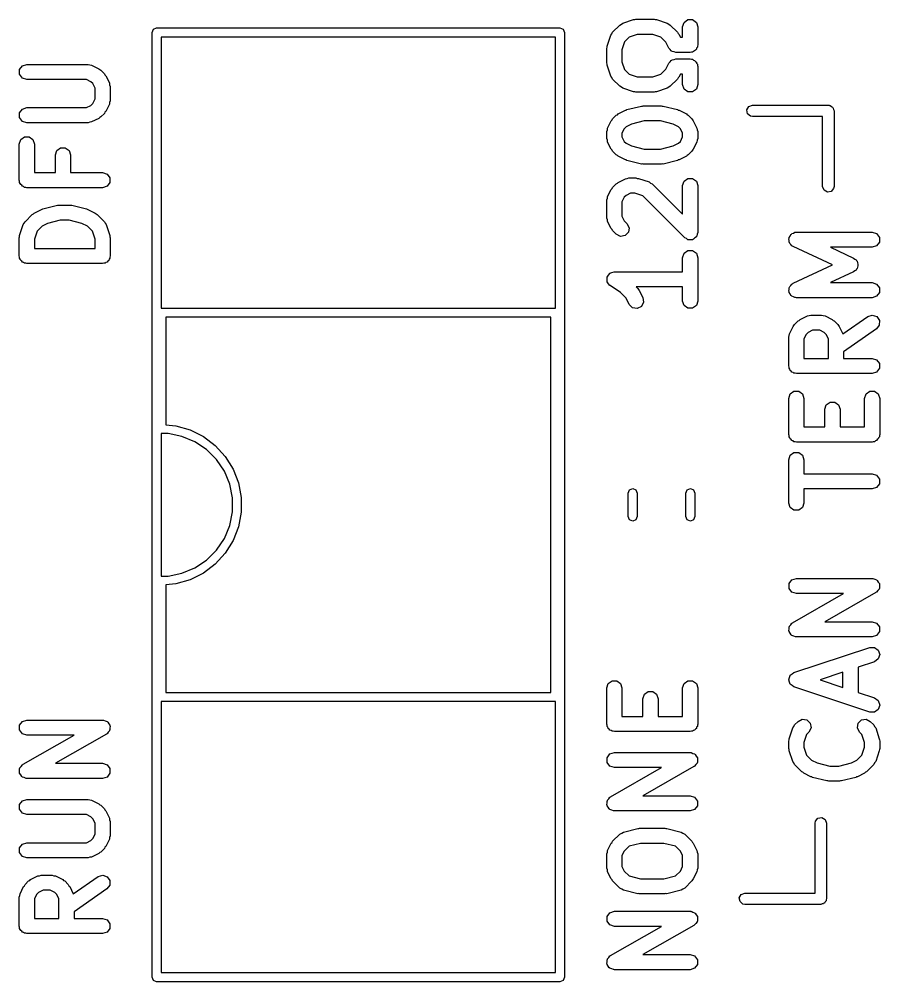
# Model space of a CAD drawing. Extents: x 96 to 200, y -143 to -59.
# Drawn here: x 166.13 to 177.48, y -86.3 to -73.59 of the extents above; entities that cross this region are included whole.
import ezdxf

# ---------------------------------------------------------------- set-up
doc = ezdxf.new("R2010")
doc.units = 0
doc.layers.add('BLACK', color=7, linetype='CONTINUOUS')

msp = doc.modelspace()

# ---------------------------------------------------------------- linework, layer by layer
at = {"layer": 'BLACK', "linetype": 'CONTINUOUS'}
for p, q in [((173.955, -73.7626), (174.05, -73.6674)), ((174.05, -73.6674), (174.07, -73.6569)), ((174.07, -73.6569), (174.089, -73.6432)), ((174.089, -73.6432), (174.232, -73.5956)), ((174.232, -73.5956), (174.248, -73.5955)), ((174.248, -73.5955), (174.263, -73.5905)), ((174.263, -73.5905), (174.501, -73.5905)), ((174.501, -73.5905), (174.517, -73.5955)), ((174.517, -73.5955), (174.533, -73.5956)), ((174.533, -73.5956), (174.676, -73.6432)), ((174.676, -73.6432), (174.694, -73.6569)), ((174.694, -73.6569), (174.715, -73.6674)), ((174.715, -73.6674), (174.81, -73.7626)), ((174.878, -73.6905), (174.897, -73.6317)), ((174.897, -73.6317), (174.947, -73.5954)), ((174.947, -73.5954), (175.009, -73.5954)), ((175.009, -73.5954), (175.059, -73.6317)), ((175.059, -73.6317), (175.078, -73.6905)), ((167.88, -73.765), (167.898, -73.7226)), ((167.88, -86.235), (167.88, -73.765)), ((167.898, -73.7226), (167.94, -73.705)), ((167.94, -73.705), (173.26, -73.705)), ((173.26, -73.705), (173.302, -73.7226)), ((173.302, -73.7226), (173.32, -73.765)), ((173.32, -73.765), (173.32, -86.235)), ((173.883, -73.9446), (173.93, -73.8017)), ((173.93, -73.8017), (173.944, -73.7832)), ((173.944, -73.7832), (173.955, -73.7626)), ((174.28, -73.7905), (174.174, -73.8255)), ((174.485, -73.7905), (174.28, -73.7905)), ((174.59, -73.8255), (174.485, -73.7905)), ((174.81, -73.7626), (174.818, -73.7771)), ((174.818, -73.7771), (174.829, -73.7886)), ((174.829, -73.7886), (174.849, -73.8286)), ((174.878, -73.8286), (174.878, -73.6905)), ((175.078, -73.6905), (175.078, -73.9286)), ((168, -73.825), (168, -77.405)), ((173.2, -73.825), (168, -73.825)), ((173.2, -77.405), (173.2, -73.825)), ((174.113, -73.8874), (174.078, -73.9924)), ((174.174, -73.8255), (174.113, -73.8874)), ((174.657, -73.8926), (174.59, -73.8255)), ((174.698, -73.9733), (174.657, -73.8926)), ((174.849, -73.8286), (174.878, -73.8286)), ((175.078, -73.9286), (175.073, -73.9436)), ((173.878, -73.9762), (173.883, -73.9608)), ((173.878, -74.1667), (173.878, -73.9762)), ((173.883, -73.9608), (173.883, -73.9446)), ((174.078, -73.9924), (174.078, -74.1504)), ((174.714, -73.9902), (174.698, -73.9733)), ((174.728, -74.0095), (174.714, -73.9902)), ((174.736, -74.0118), (174.728, -74.0095)), ((174.741, -74.0173), (174.736, -74.0118)), ((174.765, -74.0212), (174.741, -74.0173)), ((174.787, -74.0286), (174.765, -74.0212)), ((174.978, -74.0286), (174.787, -74.0286)), ((174.993, -74.0237), (174.978, -74.0286)), ((175.009, -74.0237), (174.993, -74.0237)), ((175.021, -74.0144), (175.009, -74.0237)), ((175.036, -74.0095), (175.021, -74.0144)), ((175.046, -73.9967), (175.036, -74.0095)), ((175.059, -73.9873), (175.046, -73.9967)), ((175.063, -73.9723), (175.059, -73.9873)), ((175.073, -73.9595), (175.063, -73.9723)), ((175.073, -73.9436), (175.073, -73.9595)), ((166.169, -74.2048), (166.228, -74.1857)), ((166.228, -74.1857), (167.037, -74.1857)), ((167.037, -74.1857), (167.059, -74.1928)), ((167.059, -74.1928), (167.082, -74.1963)), ((173.883, -74.1821), (173.878, -74.1667)), ((173.883, -74.1983), (173.883, -74.1821)), ((174.078, -74.1504), (174.113, -74.2555)), ((174.657, -74.2503), (174.698, -74.1696)), ((174.698, -74.1696), (174.714, -74.1526)), ((174.714, -74.1526), (174.728, -74.1334)), ((174.728, -74.1334), (174.736, -74.131)), ((174.736, -74.131), (174.741, -74.1255)), ((174.741, -74.1255), (174.765, -74.1216)), ((174.765, -74.1216), (174.787, -74.1143)), ((174.787, -74.1143), (174.978, -74.1143)), ((174.978, -74.1143), (174.993, -74.1192)), ((174.993, -74.1192), (175.009, -74.1192)), ((175.009, -74.1192), (175.021, -74.1285)), ((175.021, -74.1285), (175.036, -74.1334)), ((175.036, -74.1334), (175.046, -74.1462)), ((175.046, -74.1462), (175.059, -74.1555)), ((175.059, -74.1555), (175.063, -74.1706)), ((175.063, -74.1706), (175.073, -74.1834)), ((175.073, -74.1834), (175.073, -74.1992)), ((166.133, -74.2548), (166.169, -74.2048)), ((166.133, -74.3166), (166.133, -74.2548)), ((166.169, -74.3666), (166.133, -74.3166)), ((167.082, -74.1963), (167.177, -74.2439)), ((167.177, -74.2439), (167.189, -74.2553)), ((167.189, -74.2553), (167.203, -74.2626)), ((167.203, -74.2626), (167.251, -74.3102)), ((167.251, -74.3102), (167.258, -74.3247)), ((173.93, -74.3411), (173.883, -74.1983)), ((174.113, -74.2555), (174.174, -74.3174)), ((174.174, -74.3174), (174.28, -74.3524)), ((174.485, -74.3524), (174.59, -74.3174)), ((174.59, -74.3174), (174.657, -74.2503)), ((174.849, -74.3143), (174.829, -74.3542)), ((174.878, -74.3143), (174.849, -74.3143)), ((174.878, -74.4524), (174.878, -74.3143)), ((175.073, -74.1992), (175.078, -74.2143)), ((175.078, -74.2143), (175.078, -74.4524)), ((166.228, -74.3857), (166.169, -74.3666)), ((167.014, -74.3857), (166.228, -74.3857)), ((167.073, -74.4155), (167.014, -74.3857)), ((167.098, -74.4402), (167.073, -74.4155)), ((167.128, -74.4998), (167.098, -74.4402)), ((167.258, -74.3247), (167.269, -74.3362)), ((167.269, -74.3362), (167.317, -74.4315)), ((167.317, -74.4315), (167.32, -74.4543)), ((173.944, -74.3597), (173.93, -74.3411)), ((173.955, -74.3802), (173.944, -74.3597)), ((174.05, -74.4755), (173.955, -74.3802)), ((174.28, -74.3524), (174.485, -74.3524)), ((174.81, -74.3802), (174.715, -74.4755)), ((174.818, -74.3658), (174.81, -74.3802)), ((174.829, -74.3542), (174.818, -74.3658)), ((167.128, -74.6431), (167.128, -74.4998)), ((167.32, -74.4543), (167.328, -74.4762)), ((167.328, -74.4762), (167.328, -74.6667)), ((174.07, -74.4859), (174.05, -74.4755)), ((174.089, -74.4996), (174.07, -74.4859)), ((174.232, -74.5472), (174.089, -74.4996)), ((174.248, -74.5474), (174.232, -74.5472)), ((174.263, -74.5524), (174.248, -74.5474)), ((174.501, -74.5524), (174.263, -74.5524)), ((174.517, -74.5474), (174.501, -74.5524)), ((174.533, -74.5472), (174.517, -74.5474)), ((174.676, -74.4996), (174.533, -74.5472)), ((174.694, -74.4859), (174.676, -74.4996)), ((174.715, -74.4755), (174.694, -74.4859)), ((174.897, -74.5112), (174.878, -74.4524)), ((174.947, -74.5475), (174.897, -74.5112)), ((175.009, -74.5475), (174.947, -74.5475)), ((175.059, -74.5112), (175.009, -74.5475)), ((175.078, -74.4524), (175.059, -74.5112)), ((167.098, -74.7027), (167.128, -74.6431)), ((167.32, -74.6886), (167.317, -74.7114)), ((167.328, -74.6667), (167.32, -74.6886)), ((166.133, -74.8262), (166.169, -74.7762)), ((166.133, -74.888), (166.133, -74.8262)), ((166.169, -74.7762), (166.228, -74.7571)), ((166.228, -74.7571), (167.014, -74.7571)), ((167.014, -74.7571), (167.073, -74.7273)), ((167.073, -74.7273), (167.098, -74.7027)), ((167.258, -74.8182), (167.251, -74.8326)), ((167.269, -74.8066), (167.258, -74.8182)), ((167.317, -74.7114), (167.269, -74.8066)), ((174.028, -74.8391), (174.123, -74.7915)), ((174.123, -74.7915), (174.134, -74.7898)), ((174.134, -74.7898), (174.144, -74.7839)), ((174.144, -74.7839), (174.334, -74.7363)), ((174.334, -74.7363), (174.347, -74.7372)), ((174.347, -74.7372), (174.359, -74.7333)), ((174.359, -74.7333), (174.597, -74.7333)), ((174.597, -74.7333), (174.609, -74.7372)), ((174.609, -74.7372), (174.621, -74.7363)), ((174.621, -74.7363), (174.811, -74.7839)), ((174.811, -74.7839), (174.821, -74.7898)), ((174.821, -74.7898), (174.832, -74.7915)), ((174.832, -74.7915), (174.927, -74.8391)), ((175.726, -74.787), (175.752, -74.7425)), ((175.735, -74.8375), (175.726, -74.787)), ((175.752, -74.7425), (175.8, -74.725)), ((175.8, -74.725), (176.8, -74.725)), ((176.8, -74.725), (176.81, -74.7267)), ((176.81, -74.7267), (176.813, -74.7261)), ((176.813, -74.7261), (176.816, -74.7278)), ((176.816, -74.7278), (176.826, -74.7295)), ((176.826, -74.7295), (176.841, -74.742)), ((176.841, -74.742), (176.857, -74.7518)), ((176.857, -74.7518), (176.86, -74.7581)), ((176.86, -74.7581), (176.865, -74.7625)), ((176.865, -74.7625), (176.868, -74.7817)), ((176.868, -74.7817), (176.875, -74.8)), ((176.875, -74.8), (176.875, -75.8)), ((166.169, -74.938), (166.133, -74.888)), ((166.228, -74.9571), (166.169, -74.938)), ((167.059, -74.95), (167.037, -74.9571)), ((167.082, -74.9466), (167.059, -74.95)), ((167.177, -74.899), (167.082, -74.9466)), ((167.189, -74.8876), (167.177, -74.899)), ((167.203, -74.8802), (167.189, -74.8876)), ((167.251, -74.8326), (167.203, -74.8802)), ((173.888, -75.0267), (173.936, -74.9315)), ((173.936, -74.9315), (173.947, -74.9199)), ((173.947, -74.9199), (173.955, -74.9055)), ((173.955, -74.9055), (174.002, -74.8579)), ((174.002, -74.8579), (174.017, -74.8505)), ((174.017, -74.8505), (174.028, -74.8391)), ((174.371, -74.9333), (174.203, -74.9753)), ((174.584, -74.9333), (174.371, -74.9333)), ((174.752, -74.9753), (174.584, -74.9333)), ((174.927, -74.8391), (174.939, -74.8505)), ((174.939, -74.8505), (174.953, -74.8579)), ((174.953, -74.8579), (175.001, -74.9055)), ((175.001, -74.9055), (175.008, -74.9199)), ((175.008, -74.9199), (175.019, -74.9315)), ((175.019, -74.9315), (175.067, -75.0267)), ((175.774, -74.8705), (175.735, -74.8375)), ((175.8, -74.875), (175.774, -74.8705)), ((176.725, -74.875), (175.8, -74.875)), ((176.725, -75.8), (176.725, -74.875)), ((167.037, -74.9571), (166.228, -74.9571)), ((173.878, -75.0714), (173.885, -75.0495)), ((173.878, -75.1667), (173.878, -75.0714)), ((173.885, -75.0495), (173.888, -75.0267)), ((174.107, -75.0354), (174.078, -75.095)), ((174.132, -75.0108), (174.107, -75.0354)), ((174.203, -74.9753), (174.132, -75.0108)), ((174.823, -75.0108), (174.752, -74.9753)), ((174.848, -75.0354), (174.823, -75.0108)), ((174.878, -75.095), (174.848, -75.0354)), ((175.067, -75.0267), (175.07, -75.0495)), ((175.07, -75.0495), (175.078, -75.0714)), ((175.078, -75.0714), (175.078, -75.1667)), ((166.128, -75.2381), (166.147, -75.1793)), ((166.147, -75.1793), (166.197, -75.143)), ((166.197, -75.143), (166.259, -75.143)), ((166.259, -75.143), (166.309, -75.1793)), ((166.309, -75.1793), (166.328, -75.2381)), ((173.885, -75.1886), (173.878, -75.1667)), ((173.888, -75.2114), (173.885, -75.1886)), ((174.078, -75.095), (174.078, -75.1431)), ((174.078, -75.1431), (174.107, -75.2027)), ((174.107, -75.2027), (174.132, -75.2273)), ((174.823, -75.2273), (174.848, -75.2027)), ((174.848, -75.2027), (174.878, -75.1431)), ((174.878, -75.1431), (174.878, -75.095)), ((175.07, -75.1886), (175.067, -75.2114)), ((175.078, -75.1667), (175.07, -75.1886)), ((166.128, -75.7143), (166.128, -75.2381)), ((166.328, -75.2381), (166.328, -75.6143)), ((166.604, -75.381), (166.623, -75.3222)), ((166.623, -75.3222), (166.673, -75.2858)), ((166.673, -75.2858), (166.735, -75.2858)), ((166.735, -75.2858), (166.785, -75.3222)), ((166.785, -75.3222), (166.804, -75.381)), ((173.936, -75.3066), (173.888, -75.2114)), ((173.947, -75.3182), (173.936, -75.3066)), ((173.955, -75.3326), (173.947, -75.3182)), ((174.002, -75.3802), (173.955, -75.3326)), ((174.132, -75.2273), (174.203, -75.2628)), ((174.203, -75.2628), (174.371, -75.3048)), ((174.371, -75.3048), (174.584, -75.3048)), ((174.584, -75.3048), (174.752, -75.2628)), ((174.752, -75.2628), (174.823, -75.2273)), ((175.001, -75.3326), (174.953, -75.3802)), ((175.008, -75.3182), (175.001, -75.3326)), ((175.019, -75.3066), (175.008, -75.3182)), ((175.067, -75.2114), (175.019, -75.3066)), ((166.604, -75.6143), (166.604, -75.381)), ((166.804, -75.381), (166.804, -75.6143)), ((174.017, -75.3876), (174.002, -75.3802)), ((174.028, -75.399), (174.017, -75.3876)), ((174.123, -75.4466), (174.028, -75.399)), ((174.134, -75.4482), (174.123, -75.4466)), ((174.144, -75.4542), (174.134, -75.4482)), ((174.334, -75.5018), (174.144, -75.4542)), ((174.811, -75.4542), (174.621, -75.5018)), ((174.821, -75.4482), (174.811, -75.4542)), ((174.832, -75.4466), (174.821, -75.4482)), ((174.927, -75.399), (174.832, -75.4466)), ((174.939, -75.3876), (174.927, -75.399)), ((174.953, -75.3802), (174.939, -75.3876)), ((174.347, -75.5009), (174.334, -75.5018)), ((174.359, -75.5048), (174.347, -75.5009)), ((174.597, -75.5048), (174.359, -75.5048)), ((174.609, -75.5009), (174.597, -75.5048)), ((174.621, -75.5018), (174.609, -75.5009)), ((166.133, -75.7293), (166.128, -75.7143)), ((166.328, -75.6143), (166.604, -75.6143)), ((166.804, -75.6143), (167.228, -75.6143)), ((167.228, -75.6143), (167.286, -75.6334)), ((167.286, -75.6334), (167.323, -75.6834)), ((167.323, -75.6834), (167.323, -75.7452)), ((174.028, -75.7439), (174.123, -75.6963)), ((174.123, -75.6963), (174.146, -75.6928)), ((174.146, -75.6928), (174.168, -75.6857)), ((174.168, -75.6857), (174.263, -75.6857)), ((174.263, -75.6857), (174.279, -75.6907)), ((174.279, -75.6907), (174.295, -75.6908)), ((174.295, -75.6908), (174.438, -75.7385)), ((174.897, -75.7269), (174.947, -75.6906)), ((174.947, -75.6906), (175.009, -75.6906)), ((175.009, -75.6906), (175.059, -75.7269)), ((166.133, -75.7452), (166.133, -75.7293)), ((166.142, -75.758), (166.133, -75.7452)), ((166.147, -75.7731), (166.142, -75.758)), ((166.16, -75.7824), (166.147, -75.7731)), ((166.169, -75.7952), (166.16, -75.7824)), ((166.184, -75.8001), (166.169, -75.7952)), ((166.197, -75.8094), (166.184, -75.8001)), ((166.213, -75.8094), (166.197, -75.8094)), ((166.228, -75.8143), (166.213, -75.8094)), ((167.228, -75.8143), (166.228, -75.8143)), ((167.286, -75.7952), (167.228, -75.8143)), ((167.323, -75.7452), (167.286, -75.7952)), ((173.888, -75.9315), (173.936, -75.8362)), ((173.936, -75.8362), (173.947, -75.8247)), ((173.947, -75.8247), (173.955, -75.8102)), ((173.955, -75.8102), (174.002, -75.7626)), ((174.002, -75.7626), (174.017, -75.7553)), ((174.017, -75.7553), (174.028, -75.7439)), ((174.438, -75.7385), (174.456, -75.7522)), ((174.456, -75.7522), (174.477, -75.7626)), ((174.477, -75.7626), (174.878, -76.1633)), ((174.878, -75.7857), (174.897, -75.7269)), ((174.878, -76.1633), (174.878, -75.7857)), ((175.059, -75.7269), (175.078, -75.7857)), ((175.078, -75.7857), (175.078, -76.4048)), ((176.743, -75.8482), (176.725, -75.8)), ((176.87, -75.8257), (176.838, -75.865)), ((176.875, -75.8), (176.87, -75.8257)), ((173.878, -75.9762), (173.885, -75.9543)), ((173.885, -75.9543), (173.888, -75.9315)), ((174.107, -75.9402), (174.078, -75.9998)), ((174.132, -75.9155), (174.107, -75.9402)), ((174.192, -75.8857), (174.132, -75.9155)), ((174.247, -75.8857), (174.192, -75.8857)), ((174.352, -75.9207), (174.247, -75.8857)), ((174.907, -76.4755), (174.352, -75.9207)), ((176.787, -75.8739), (176.743, -75.8482)), ((176.838, -75.865), (176.787, -75.8739)), ((166.421, -76.101), (166.432, -76.0994)), ((166.432, -76.0994), (166.441, -76.0935)), ((166.441, -76.0935), (166.632, -76.0458)), ((166.632, -76.0458), (166.644, -76.0467)), ((166.644, -76.0467), (166.656, -76.0429)), ((166.656, -76.0429), (166.799, -76.0429)), ((166.799, -76.0429), (166.811, -76.0467)), ((166.811, -76.0467), (166.823, -76.0458)), ((166.823, -76.0458), (167.014, -76.0935)), ((167.014, -76.0935), (167.023, -76.0994)), ((167.023, -76.0994), (167.034, -76.101)), ((173.878, -76.2143), (173.878, -75.9762)), ((174.078, -75.9998), (174.078, -76.1907)), ((166.205, -76.2626), (166.3, -76.1674)), ((166.3, -76.1674), (166.314, -76.16)), ((166.314, -76.16), (166.326, -76.1487)), ((166.326, -76.1487), (166.421, -76.101)), ((167.034, -76.101), (167.129, -76.1487)), ((167.129, -76.1487), (167.141, -76.16)), ((167.141, -76.16), (167.155, -76.1674)), ((167.155, -76.1674), (167.251, -76.2626)), ((173.885, -76.2362), (173.878, -76.2143)), ((174.078, -76.1907), (174.107, -76.2503)), ((166.133, -76.4446), (166.18, -76.3017)), ((166.18, -76.3017), (166.194, -76.2832)), ((166.194, -76.2832), (166.205, -76.2626)), ((166.43, -76.3203), (166.363, -76.3874)), ((166.501, -76.2848), (166.43, -76.3203)), ((166.668, -76.2429), (166.501, -76.2848)), ((166.787, -76.2429), (166.668, -76.2429)), ((166.955, -76.2848), (166.787, -76.2429)), ((167.026, -76.3203), (166.955, -76.2848)), ((167.093, -76.3874), (167.026, -76.3203)), ((167.251, -76.2626), (167.261, -76.2832)), ((167.261, -76.2832), (167.275, -76.3017)), ((167.275, -76.3017), (167.322, -76.4446)), ((173.888, -76.259), (173.885, -76.2362)), ((173.936, -76.3542), (173.888, -76.259)), ((174.107, -76.2503), (174.144, -76.2864)), ((174.144, -76.2864), (174.172, -76.3415)), ((174.172, -76.3415), (174.162, -76.4025)), ((166.128, -76.4762), (166.133, -76.4608)), ((166.128, -76.7143), (166.128, -76.4762)), ((166.133, -76.4608), (166.133, -76.4446)), ((166.363, -76.3874), (166.328, -76.4924)), ((167.128, -76.4924), (167.093, -76.3874)), ((167.322, -76.4446), (167.323, -76.4608)), ((167.323, -76.4608), (167.328, -76.4762)), ((167.328, -76.4762), (167.328, -76.7143)), ((173.947, -76.3658), (173.936, -76.3542)), ((173.955, -76.3802), (173.947, -76.3658)), ((174.002, -76.4279), (173.955, -76.3802)), ((174.057, -76.4559), (174.002, -76.4279)), ((174.118, -76.4462), (174.057, -76.4559)), ((174.162, -76.4025), (174.118, -76.4462)), ((174.928, -76.4861), (174.907, -76.4755)), ((175.04, -76.4773), (175.023, -76.4939)), ((175.059, -76.4635), (175.04, -76.4773)), ((175.061, -76.4559), (175.059, -76.4635)), ((175.067, -76.4502), (175.061, -76.4559)), ((175.07, -76.427), (175.067, -76.4502)), ((175.078, -76.4048), (175.07, -76.427)), ((176.278, -76.4878), (176.283, -76.4789)), ((176.283, -76.4691), (176.295, -76.4515)), ((176.283, -76.4789), (176.283, -76.4691)), ((176.295, -76.4515), (176.305, -76.4318)), ((176.305, -76.4318), (176.313, -76.427)), ((176.313, -76.427), (176.319, -76.4191)), ((176.319, -76.4191), (176.34, -76.4124)), ((176.34, -76.4124), (176.359, -76.4018)), ((176.359, -76.4018), (176.368, -76.403)), ((176.368, -76.403), (176.378, -76.4)), ((176.378, -76.4), (177.378, -76.4)), ((177.378, -76.4), (177.436, -76.4191)), ((177.436, -76.4191), (177.473, -76.4691)), ((177.473, -76.4691), (177.473, -76.5309)), ((166.328, -76.4924), (166.328, -76.6143)), ((167.128, -76.6143), (167.128, -76.4924)), ((174.947, -76.4999), (174.928, -76.4861)), ((174.955, -76.4999), (174.947, -76.4999)), ((174.962, -76.5035), (174.955, -76.4999)), ((174.985, -76.4999), (174.962, -76.5035)), ((175.009, -76.4999), (174.985, -76.4999)), ((175.015, -76.4951), (175.009, -76.4999)), ((175.023, -76.4939), (175.015, -76.4951)), ((176.283, -76.5091), (176.278, -76.4878)), ((176.283, -76.5309), (176.283, -76.5091)), ((176.288, -76.5388), (176.283, -76.5309)), ((176.29, -76.5485), (176.288, -76.5388)), ((176.306, -76.5633), (176.29, -76.5485)), ((176.319, -76.5809), (176.306, -76.5633)), ((176.328, -76.5839), (176.319, -76.5809)), ((176.335, -76.5906), (176.328, -76.5839)), ((176.855, -76.8333), (176.335, -76.5906)), ((177.378, -76.6), (176.828, -76.6)), ((176.828, -76.6), (177.134, -76.7427)), ((177.436, -76.5809), (177.378, -76.6)), ((177.473, -76.5309), (177.436, -76.5809)), ((166.133, -76.7293), (166.128, -76.7143)), ((166.133, -76.7452), (166.133, -76.7293)), ((166.328, -76.6143), (167.128, -76.6143)), ((167.328, -76.7143), (167.323, -76.7293)), ((167.323, -76.7293), (167.323, -76.7452)), ((174.878, -76.7381), (174.897, -76.6793)), ((174.897, -76.6793), (174.947, -76.643)), ((174.947, -76.643), (175.009, -76.643)), ((175.009, -76.643), (175.059, -76.6793)), ((175.059, -76.6793), (175.078, -76.7381)), ((166.142, -76.758), (166.133, -76.7452)), ((166.147, -76.7731), (166.142, -76.758)), ((166.16, -76.7824), (166.147, -76.7731)), ((166.169, -76.7952), (166.16, -76.7824)), ((166.184, -76.8001), (166.169, -76.7952)), ((166.197, -76.8094), (166.184, -76.8001)), ((166.213, -76.8094), (166.197, -76.8094)), ((166.228, -76.8143), (166.213, -76.8094)), ((167.228, -76.8143), (166.228, -76.8143)), ((167.243, -76.8094), (167.228, -76.8143)), ((167.259, -76.8094), (167.243, -76.8094)), ((167.271, -76.8001), (167.259, -76.8094)), ((167.286, -76.7952), (167.271, -76.8001)), ((167.296, -76.7824), (167.286, -76.7952)), ((167.309, -76.7731), (167.296, -76.7824)), ((167.313, -76.758), (167.309, -76.7731)), ((167.323, -76.7452), (167.313, -76.758)), ((174.878, -76.9238), (174.878, -76.7381)), ((175.078, -76.7381), (175.078, -77.3095)), ((176.335, -77.076), (176.855, -76.8333)), ((177.134, -76.7427), (177.148, -76.7558)), ((177.148, -76.7558), (177.165, -76.7651)), ((177.165, -76.7651), (177.17, -76.7764)), ((177.17, -76.7764), (177.179, -76.7849)), ((177.179, -76.7849), (177.183, -76.8037)), ((177.183, -76.8037), (177.191, -76.8211)), ((177.191, -76.8455), (177.183, -76.8629)), ((177.191, -76.8211), (177.189, -76.8333)), ((177.189, -76.8333), (177.191, -76.8455)), ((173.883, -76.9929), (173.9, -76.9695)), ((173.9, -76.9695), (173.916, -76.9453)), ((173.916, -76.9453), (173.918, -76.9446)), ((173.918, -76.9446), (173.919, -76.9429)), ((173.919, -76.9429), (173.946, -76.934)), ((173.946, -76.934), (173.974, -76.9239)), ((173.974, -76.9239), (173.976, -76.9245)), ((173.976, -76.9245), (173.978, -76.9238)), ((173.978, -76.9238), (174.878, -76.9238)), ((177.134, -76.9239), (176.828, -77.0667)), ((177.148, -76.9109), (177.134, -76.9239)), ((177.165, -76.9016), (177.148, -76.9109)), ((177.17, -76.8903), (177.165, -76.9016)), ((177.179, -76.8818), (177.17, -76.8903)), ((177.183, -76.8629), (177.179, -76.8818)), ((173.881, -76.9968), (173.883, -76.995)), ((173.883, -77.0257), (173.881, -76.9968)), ((173.883, -76.995), (173.883, -76.9929)), ((173.883, -77.0547), (173.883, -77.0257)), ((173.884, -77.0564), (173.883, -77.0547)), ((173.884, -77.0585), (173.884, -77.0564)), ((173.902, -77.0813), (173.884, -77.0585)), ((173.919, -77.1047), (173.902, -77.0813)), ((173.921, -77.1054), (173.919, -77.1047)), ((173.922, -77.107), (173.921, -77.1054)), ((174.057, -77.1968), (173.922, -77.107)), ((176.29, -77.1182), (176.306, -77.1034)), ((176.306, -77.1034), (176.319, -77.0858)), ((176.319, -77.0858), (176.328, -77.0827)), ((176.328, -77.0827), (176.335, -77.076)), ((176.828, -77.0667), (177.378, -77.0667)), ((177.378, -77.0667), (177.436, -77.0858)), ((177.436, -77.0858), (177.473, -77.1358)), ((174.134, -77.2735), (174.057, -77.1968)), ((174.878, -77.1238), (174.267, -77.1238)), ((174.267, -77.1238), (174.286, -77.1436)), ((174.286, -77.1436), (174.294, -77.158)), ((174.294, -77.158), (174.305, -77.1696)), ((174.305, -77.1696), (174.353, -77.2648)), ((174.878, -77.3095), (174.878, -77.1238)), ((176.278, -77.1789), (176.283, -77.1575)), ((176.283, -77.1878), (176.278, -77.1789)), ((176.283, -77.1358), (176.288, -77.1278)), ((176.283, -77.1575), (176.283, -77.1358)), ((176.283, -77.1976), (176.283, -77.1878)), ((176.295, -77.2152), (176.283, -77.1976)), ((176.288, -77.1278), (176.29, -77.1182)), ((176.305, -77.2349), (176.295, -77.2152)), ((176.313, -77.2396), (176.305, -77.2349)), ((176.319, -77.2476), (176.313, -77.2396)), ((177.473, -77.1976), (177.436, -77.2476)), ((177.473, -77.1358), (177.473, -77.1976)), ((174.174, -77.3542), (174.134, -77.2735)), ((174.217, -77.3983), (174.174, -77.3542)), ((174.362, -77.3259), (174.334, -77.3808)), ((174.353, -77.2648), (174.362, -77.3259)), ((174.897, -77.3683), (174.878, -77.3095)), ((174.947, -77.4046), (174.897, -77.3683)), ((175.059, -77.3683), (175.009, -77.4046)), ((175.078, -77.3095), (175.059, -77.3683)), ((176.34, -77.2543), (176.319, -77.2476)), ((176.359, -77.2648), (176.34, -77.2543)), ((176.368, -77.2636), (176.359, -77.2648)), ((176.378, -77.2667), (176.368, -77.2636)), ((177.378, -77.2667), (176.378, -77.2667)), ((177.436, -77.2476), (177.378, -77.2667)), ((168, -77.405), (173.2, -77.405)), ((174.278, -77.4084), (174.217, -77.3983)), ((174.334, -77.3808), (174.278, -77.4084)), ((175.009, -77.4046), (174.947, -77.4046)), ((176.546, -77.5024), (176.568, -77.4952)), ((176.568, -77.4952), (176.711, -77.4952)), ((176.711, -77.4952), (176.733, -77.5024)), ((177.32, -77.5133), (177.379, -77.4953)), ((177.379, -77.4953), (177.438, -77.5154)), ((168.06, -77.525), (168.06, -78.9456)), ((173.14, -77.525), (168.06, -77.525)), ((173.14, -82.475), (173.14, -77.525)), ((176.347, -77.6342), (176.355, -77.6198)), ((176.355, -77.6198), (176.402, -77.5721)), ((176.402, -77.5721), (176.417, -77.5648)), ((176.417, -77.5648), (176.428, -77.5534)), ((176.428, -77.5534), (176.523, -77.5058)), ((176.523, -77.5058), (176.546, -77.5024)), ((176.733, -77.5024), (176.756, -77.5058)), ((176.756, -77.5058), (176.851, -77.5534)), ((176.851, -77.5534), (176.862, -77.5648)), ((176.862, -77.5648), (176.877, -77.5721)), ((176.877, -77.5721), (176.925, -77.6198)), ((176.925, -77.6198), (176.932, -77.6342)), ((176.991, -77.7436), (177.32, -77.5133)), ((177.438, -77.5154), (177.473, -77.566)), ((177.473, -77.566), (177.472, -77.6278)), ((176.285, -77.7638), (176.288, -77.741)), ((176.288, -77.741), (176.336, -77.6458)), ((176.336, -77.6458), (176.347, -77.6342)), ((176.507, -77.7497), (176.478, -77.8093)), ((176.532, -77.725), (176.507, -77.7497)), ((176.592, -77.6952), (176.532, -77.725)), ((176.687, -77.6952), (176.592, -77.6952)), ((176.747, -77.725), (176.687, -77.6952)), ((176.772, -77.7497), (176.747, -77.725)), ((176.801, -77.8093), (176.772, -77.7497)), ((176.932, -77.6342), (176.943, -77.6458)), ((176.943, -77.6458), (176.991, -77.741)), ((176.991, -77.741), (176.991, -77.7436)), ((177.435, -77.6772), (177.001, -77.9806)), ((177.472, -77.6278), (177.435, -77.6772)), ((176.278, -77.7857), (176.285, -77.7638)), ((176.278, -78.1667), (176.278, -77.7857)), ((176.478, -77.8093), (176.478, -78.0667)), ((176.801, -78.0667), (176.801, -77.8093)), ((177.001, -77.9806), (177.001, -78.0667)), ((176.478, -78.0667), (176.801, -78.0667)), ((177.001, -78.0667), (177.378, -78.0667)), ((177.378, -78.0667), (177.436, -78.0858)), ((177.436, -78.0858), (177.473, -78.1358)), ((176.283, -78.1817), (176.278, -78.1667)), ((176.283, -78.1976), (176.283, -78.1817)), ((176.292, -78.2104), (176.283, -78.1976)), ((176.297, -78.2254), (176.292, -78.2104)), ((176.31, -78.2348), (176.297, -78.2254)), ((176.319, -78.2476), (176.31, -78.2348)), ((176.334, -78.2525), (176.319, -78.2476)), ((176.347, -78.2618), (176.334, -78.2525)), ((177.436, -78.2476), (177.378, -78.2667)), ((177.473, -78.1976), (177.436, -78.2476)), ((177.473, -78.1358), (177.473, -78.1976)), ((176.363, -78.2618), (176.347, -78.2618)), ((176.378, -78.2667), (176.363, -78.2618)), ((177.378, -78.2667), (176.378, -78.2667)), ((176.297, -78.5365), (176.347, -78.5001)), ((176.347, -78.5001), (176.409, -78.5001)), ((176.409, -78.5001), (176.459, -78.5365)), ((177.297, -78.5365), (177.347, -78.5001)), ((177.347, -78.5001), (177.409, -78.5001)), ((177.409, -78.5001), (177.459, -78.5365)), ((176.278, -78.5952), (176.297, -78.5365)), ((176.278, -79.0714), (176.278, -78.5952)), ((176.459, -78.5365), (176.478, -78.5952)), ((176.478, -78.5952), (176.478, -78.9714)), ((177.278, -78.5952), (177.297, -78.5365)), ((177.278, -78.9714), (177.278, -78.5952)), ((177.459, -78.5365), (177.478, -78.5952)), ((177.478, -78.5952), (177.478, -79.0714)), ((176.754, -78.7381), (176.773, -78.6793)), ((176.754, -78.9714), (176.754, -78.7381)), ((176.773, -78.6793), (176.823, -78.643)), ((176.823, -78.643), (176.885, -78.643)), ((176.885, -78.643), (176.935, -78.6793)), ((176.935, -78.6793), (176.954, -78.7381)), ((176.954, -78.7381), (176.954, -78.9714)), ((168.06, -78.9456), (168.195, -78.958)), ((168.195, -78.958), (168.383, -79.0116)), ((168.383, -79.0116), (168.558, -79.0988)), ((176.478, -78.9714), (176.754, -78.9714)), ((176.954, -78.9714), (177.278, -78.9714)), ((168.093, -79.06), (168, -79.06)), ((168, -79.06), (168, -80.94)), ((168.274, -79.0961), (168.093, -79.06)), ((168.445, -79.167), (168.274, -79.0961)), ((168.558, -79.0988), (168.714, -79.2167)), ((176.283, -79.0865), (176.278, -79.0714)), ((176.283, -79.1023), (176.283, -79.0865)), ((176.292, -79.1151), (176.283, -79.1023)), ((176.297, -79.1302), (176.292, -79.1151)), ((176.31, -79.1395), (176.297, -79.1302)), ((176.319, -79.1523), (176.31, -79.1395)), ((177.446, -79.1395), (177.436, -79.1523)), ((177.459, -79.1302), (177.446, -79.1395)), ((177.463, -79.1151), (177.459, -79.1302)), ((177.473, -79.1023), (177.463, -79.1151)), ((177.478, -79.0714), (177.473, -79.0865)), ((177.473, -79.0865), (177.473, -79.1023)), ((168.599, -79.2699), (168.445, -79.167)), ((168.73, -79.4008), (168.599, -79.2699)), ((168.714, -79.2167), (168.846, -79.3612)), ((176.334, -79.1572), (176.319, -79.1523)), ((176.347, -79.1665), (176.334, -79.1572)), ((176.363, -79.1665), (176.347, -79.1665)), ((176.378, -79.1714), (176.363, -79.1665)), ((177.378, -79.1714), (176.378, -79.1714)), ((177.393, -79.1665), (177.378, -79.1714)), ((177.409, -79.1665), (177.393, -79.1665)), ((177.421, -79.1572), (177.409, -79.1665)), ((177.436, -79.1523), (177.421, -79.1572)), ((168.833, -79.5547), (168.73, -79.4008)), ((168.846, -79.3612), (168.949, -79.5275)), ((176.278, -79.4048), (176.297, -79.346)), ((176.297, -79.346), (176.347, -79.3097)), ((176.347, -79.3097), (176.409, -79.3097)), ((176.409, -79.3097), (176.459, -79.346)), ((176.459, -79.346), (176.478, -79.4048)), ((168.949, -79.5275), (169.02, -79.7099)), ((176.278, -79.9762), (176.278, -79.4048)), ((176.478, -79.4048), (176.478, -79.5905)), ((168.904, -79.7258), (168.833, -79.5547)), ((176.478, -79.5905), (177.378, -79.5905)), ((177.378, -79.5905), (177.436, -79.6096)), ((177.436, -79.6096), (177.473, -79.6596)), ((168.94, -79.9074), (168.904, -79.7258)), ((169.02, -79.7099), (169.055, -79.9022)), ((177.436, -79.7714), (177.378, -79.7905)), ((177.473, -79.7214), (177.436, -79.7714)), ((177.473, -79.6596), (177.473, -79.7214)), ((168.94, -80.0926), (168.94, -79.9074)), ((169.055, -79.9022), (169.055, -80.0978)), ((174.16, -79.8464), (174.178, -79.8039)), ((174.16, -80.1536), (174.16, -79.8464)), ((174.178, -79.8039), (174.22, -79.7864)), ((174.22, -79.7864), (174.262, -79.8039)), ((174.262, -79.8039), (174.28, -79.8464)), ((174.28, -79.8464), (174.28, -80.1536)), ((174.92, -79.8464), (174.938, -79.8039)), ((174.92, -80.1536), (174.92, -79.8464)), ((174.938, -79.8039), (174.98, -79.7864)), ((174.98, -79.7864), (175.022, -79.8039)), ((175.022, -79.8039), (175.04, -79.8464)), ((175.04, -79.8464), (175.04, -80.1536)), ((177.378, -79.7905), (176.478, -79.7905)), ((176.478, -79.7905), (176.478, -79.9762)), ((176.297, -80.035), (176.278, -79.9762)), ((176.347, -80.0713), (176.297, -80.035)), ((176.459, -80.035), (176.409, -80.0713)), ((176.478, -79.9762), (176.459, -80.035)), ((168.904, -80.2742), (168.94, -80.0926)), ((169.055, -80.0978), (169.02, -80.2901)), ((174.178, -80.1961), (174.16, -80.1536)), ((174.28, -80.1536), (174.262, -80.1961)), ((174.938, -80.1961), (174.92, -80.1536)), ((175.04, -80.1536), (175.022, -80.1961)), ((176.409, -80.0713), (176.347, -80.0713)), ((168.833, -80.4453), (168.904, -80.2742)), ((169.02, -80.2901), (168.949, -80.4725)), ((174.22, -80.2136), (174.178, -80.1961)), ((174.262, -80.1961), (174.22, -80.2136)), ((174.98, -80.2136), (174.938, -80.1961)), ((175.022, -80.1961), (174.98, -80.2136)), ((168.73, -80.5992), (168.833, -80.4453)), ((168.949, -80.4725), (168.846, -80.6388)), ((168.599, -80.7301), (168.73, -80.5992)), ((168.846, -80.6388), (168.714, -80.7833)), ((168.445, -80.833), (168.599, -80.7301)), ((168.714, -80.7833), (168.558, -80.9012)), ((168.093, -80.94), (168.274, -80.9039)), ((168.274, -80.9039), (168.445, -80.833)), ((168.558, -80.9012), (168.383, -80.9884)), ((168, -80.94), (168.093, -80.94)), ((168.195, -81.042), (168.06, -81.0544)), ((168.06, -81.0544), (168.06, -82.475)), ((168.383, -80.9884), (168.195, -81.042)), ((176.283, -81.0405), (176.319, -80.9905)), ((176.283, -81.1023), (176.283, -81.0405)), ((176.319, -80.9905), (176.378, -80.9714)), ((176.378, -80.9714), (177.378, -80.9714)), ((177.378, -80.9714), (177.383, -80.9732)), ((177.383, -80.9732), (177.389, -80.972)), ((177.389, -80.972), (177.412, -80.9826)), ((177.412, -80.9826), (177.436, -80.9905)), ((177.436, -80.9905), (177.44, -80.9951)), ((177.44, -80.9951), (177.445, -80.9974)), ((177.445, -80.9974), (177.458, -81.0197)), ((177.458, -81.0197), (177.473, -81.0405)), ((177.473, -81.0405), (177.473, -81.0462)), ((177.473, -81.0462), (177.476, -81.0511)), ((177.476, -81.0511), (177.473, -81.0766)), ((176.319, -81.1523), (176.283, -81.1023)), ((176.378, -81.1714), (176.319, -81.1523)), ((176.328, -81.556), (177.001, -81.1714)), ((177.001, -81.1714), (176.378, -81.1714)), ((177.427, -81.1583), (176.754, -81.5429)), ((177.431, -81.1541), (177.427, -81.1583)), ((177.436, -81.1523), (177.431, -81.1541)), ((177.452, -81.1315), (177.436, -81.1523)), ((177.469, -81.1125), (177.452, -81.1315)), ((177.473, -81.1023), (177.469, -81.1069)), ((177.469, -81.1069), (177.469, -81.1125)), ((177.473, -81.0766), (177.473, -81.1023)), ((176.304, -81.5828), (176.319, -81.562)), ((176.319, -81.562), (176.324, -81.5602)), ((176.324, -81.5602), (176.328, -81.556)), ((176.754, -81.5429), (177.378, -81.5429)), ((177.378, -81.5429), (177.436, -81.562)), ((177.436, -81.562), (177.473, -81.612)), ((176.28, -81.6632), (176.283, -81.6377)), ((176.283, -81.6681), (176.28, -81.6632)), ((176.283, -81.612), (176.286, -81.6074)), ((176.283, -81.6377), (176.283, -81.612)), ((176.283, -81.6738), (176.283, -81.6681)), ((176.298, -81.6946), (176.283, -81.6738)), ((176.286, -81.6018), (176.304, -81.5828)), ((176.286, -81.6074), (176.286, -81.6018)), ((177.473, -81.6738), (177.436, -81.7238)), ((177.473, -81.612), (177.473, -81.6738)), ((176.31, -81.7169), (176.298, -81.6946)), ((176.316, -81.7192), (176.31, -81.7169)), ((176.319, -81.7238), (176.316, -81.7192)), ((176.343, -81.7317), (176.319, -81.7238)), ((176.367, -81.7423), (176.343, -81.7317)), ((176.372, -81.7411), (176.367, -81.7423)), ((176.378, -81.7429), (176.372, -81.7411)), ((177.378, -81.7429), (176.378, -81.7429)), ((177.436, -81.7238), (177.378, -81.7429)), ((176.346, -82.2147), (177.346, -81.8813)), ((177.346, -81.8813), (177.408, -81.8809)), ((177.408, -81.8809), (177.458, -81.9168)), ((177.458, -81.9168), (177.478, -81.9754)), ((177.459, -82.0344), (177.409, -82.0711)), ((177.478, -81.9754), (177.459, -82.0344)), ((177.409, -82.0711), (177.192, -82.1435)), ((177.192, -82.1435), (177.192, -82.4755)), ((173.897, -82.3579), (173.947, -82.3216)), ((173.947, -82.3216), (174.009, -82.3216)), ((174.009, -82.3216), (174.059, -82.3579)), ((174.897, -82.3579), (174.947, -82.3216)), ((174.947, -82.3216), (175.009, -82.3216)), ((175.009, -82.3216), (175.059, -82.3579)), ((176.278, -82.3088), (176.287, -82.2802)), ((176.278, -82.3095), (176.278, -82.3088)), ((176.278, -82.3103), (176.278, -82.3095)), ((176.287, -82.3389), (176.278, -82.3103)), ((176.287, -82.2802), (176.296, -82.2514)), ((176.296, -82.2514), (176.297, -82.2509)), ((176.297, -82.2501), (176.322, -82.2326)), ((176.297, -82.2509), (176.297, -82.2501)), ((176.322, -82.2326), (176.346, -82.2147)), ((176.992, -82.2102), (176.694, -82.3095)), ((176.694, -82.3095), (176.992, -82.4089)), ((176.992, -82.4089), (176.992, -82.2102)), ((173.878, -82.4167), (173.897, -82.3579)), ((173.878, -82.8929), (173.878, -82.4167)), ((174.059, -82.3579), (174.078, -82.4167)), ((174.078, -82.4167), (174.078, -82.7929)), ((174.878, -82.4167), (174.897, -82.3579)), ((174.878, -82.7929), (174.878, -82.4167)), ((175.059, -82.3579), (175.078, -82.4167)), ((175.078, -82.4167), (175.078, -82.8929)), ((176.296, -82.3677), (176.287, -82.3389)), ((176.297, -82.3682), (176.296, -82.3677)), ((176.297, -82.3689), (176.297, -82.3682)), ((176.322, -82.3865), (176.297, -82.3689)), ((176.346, -82.4044), (176.322, -82.3865)), ((177.346, -82.7377), (176.346, -82.4044)), ((168.06, -82.475), (173.14, -82.475)), ((174.354, -82.5595), (174.373, -82.5007)), ((174.354, -82.7929), (174.354, -82.5595)), ((174.373, -82.5007), (174.423, -82.4644)), ((174.423, -82.4644), (174.485, -82.4644)), ((174.485, -82.4644), (174.535, -82.5007)), ((174.535, -82.5007), (174.554, -82.5595)), ((174.554, -82.5595), (174.554, -82.7929)), ((177.192, -82.4755), (177.409, -82.548)), ((177.409, -82.548), (177.459, -82.5847)), ((168, -82.595), (168, -86.175)), ((173.2, -82.595), (168, -82.595)), ((173.2, -86.175), (173.2, -82.595)), ((177.458, -82.7022), (177.408, -82.7382)), ((177.478, -82.6436), (177.458, -82.7022)), ((177.459, -82.5847), (177.478, -82.6436)), ((174.078, -82.7929), (174.354, -82.7929)), ((174.554, -82.7929), (174.878, -82.7929)), ((176.402, -82.8579), (176.457, -82.8298)), ((176.457, -82.8298), (176.518, -82.8395)), ((177.237, -82.8395), (177.298, -82.8298)), ((177.298, -82.8298), (177.353, -82.8579)), ((177.408, -82.7382), (177.346, -82.7377)), ((166.133, -82.9096), (166.169, -82.8596)), ((166.133, -82.9714), (166.133, -82.9096)), ((166.169, -82.8596), (166.228, -82.8405)), ((166.228, -82.8405), (167.228, -82.8405)), ((167.228, -82.8405), (167.233, -82.8422)), ((167.233, -82.8422), (167.239, -82.8411)), ((167.239, -82.8411), (167.262, -82.8516)), ((167.262, -82.8516), (167.286, -82.8596)), ((167.286, -82.8596), (167.29, -82.8641)), ((167.29, -82.8641), (167.295, -82.8665)), ((167.295, -82.8665), (167.308, -82.8888)), ((167.308, -82.8888), (167.323, -82.9096)), ((167.323, -82.9096), (167.323, -82.9152)), ((167.323, -82.9152), (167.326, -82.9201)), ((167.326, -82.9201), (167.323, -82.9457)), ((167.323, -82.9457), (167.323, -82.9714)), ((173.883, -82.9079), (173.878, -82.8929)), ((173.883, -82.9238), (173.883, -82.9079)), ((173.892, -82.9366), (173.883, -82.9238)), ((173.897, -82.9516), (173.892, -82.9366)), ((173.91, -82.9609), (173.897, -82.9516)), ((175.059, -82.9516), (175.046, -82.9609)), ((175.063, -82.9366), (175.059, -82.9516)), ((175.073, -82.9238), (175.063, -82.9366)), ((175.078, -82.8929), (175.073, -82.9079)), ((175.073, -82.9079), (175.073, -82.9238)), ((176.283, -83.0874), (176.33, -82.9446)), ((176.33, -82.9446), (176.344, -82.926)), ((176.344, -82.926), (176.355, -82.9055)), ((176.355, -82.9055), (176.402, -82.8579)), ((176.518, -82.8395), (176.562, -82.8832)), ((176.572, -82.9442), (176.544, -82.9993)), ((176.562, -82.8832), (176.572, -82.9442)), ((177.184, -82.9442), (177.193, -82.8832)), ((177.212, -82.9993), (177.184, -82.9442)), ((177.193, -82.8832), (177.237, -82.8395)), ((177.353, -82.8579), (177.401, -82.9055)), ((177.401, -82.9055), (177.411, -82.926)), ((177.411, -82.926), (177.425, -82.9446)), ((177.425, -82.9446), (177.472, -83.0874)), ((166.169, -83.0214), (166.133, -82.9714)), ((166.228, -83.0405), (166.169, -83.0214)), ((166.178, -83.4251), (166.851, -83.0405)), ((166.851, -83.0405), (166.228, -83.0405)), ((167.277, -83.0273), (166.604, -83.4119)), ((167.281, -83.0231), (167.277, -83.0273)), ((167.286, -83.0214), (167.281, -83.0231)), ((167.302, -83.0006), (167.286, -83.0214)), ((167.319, -82.9816), (167.302, -83.0006)), ((167.323, -82.9714), (167.319, -82.9759)), ((167.319, -82.9759), (167.319, -82.9816)), ((173.919, -82.9738), (173.91, -82.9609)), ((173.934, -82.9787), (173.919, -82.9738)), ((173.947, -82.988), (173.934, -82.9787)), ((173.963, -82.988), (173.947, -82.988)), ((173.978, -82.9929), (173.963, -82.988)), ((174.978, -82.9929), (173.978, -82.9929)), ((174.993, -82.988), (174.978, -82.9929)), ((175.009, -82.988), (174.993, -82.988)), ((175.021, -82.9787), (175.009, -82.988)), ((175.036, -82.9738), (175.021, -82.9787)), ((175.046, -82.9609), (175.036, -82.9738)), ((176.283, -83.1036), (176.283, -83.0874)), ((176.513, -83.0302), (176.478, -83.1353)), ((176.544, -82.9993), (176.513, -83.0302)), ((177.243, -83.0302), (177.212, -82.9993)), ((177.278, -83.1353), (177.243, -83.0302)), ((177.472, -83.0874), (177.473, -83.1036)), ((176.278, -83.119), (176.283, -83.1036)), ((176.278, -83.2143), (176.278, -83.119)), ((176.283, -83.2297), (176.278, -83.2143)), ((176.478, -83.1353), (176.478, -83.1981)), ((176.478, -83.1981), (176.513, -83.3031)), ((177.243, -83.3031), (177.278, -83.1981)), ((177.278, -83.1981), (177.278, -83.1353)), ((177.473, -83.1036), (177.478, -83.119)), ((177.478, -83.2143), (177.473, -83.2297)), ((177.478, -83.119), (177.478, -83.2143)), ((173.883, -83.3381), (173.919, -83.2881)), ((173.883, -83.3999), (173.883, -83.3381)), ((173.919, -83.2881), (173.978, -83.269)), ((173.978, -83.269), (174.978, -83.269)), ((174.978, -83.269), (174.983, -83.2708)), ((174.983, -83.2708), (174.989, -83.2696)), ((174.989, -83.2696), (175.012, -83.2802)), ((175.012, -83.2802), (175.036, -83.2881)), ((175.036, -83.2881), (175.04, -83.2927)), ((175.04, -83.2927), (175.045, -83.295)), ((175.045, -83.295), (175.058, -83.3173)), ((175.058, -83.3173), (175.073, -83.3381)), ((175.073, -83.3381), (175.073, -83.3438)), ((176.283, -83.2459), (176.283, -83.2297)), ((176.33, -83.3888), (176.283, -83.2459)), ((176.513, -83.3031), (176.58, -83.3702)), ((177.176, -83.3702), (177.243, -83.3031)), ((177.472, -83.2459), (177.425, -83.3888)), ((177.473, -83.2297), (177.472, -83.2459)), ((166.136, -83.4708), (166.154, -83.4518)), ((166.154, -83.4518), (166.169, -83.431)), ((166.169, -83.431), (166.174, -83.4293)), ((166.174, -83.4293), (166.178, -83.4251)), ((166.604, -83.4119), (167.228, -83.4119)), ((167.228, -83.4119), (167.286, -83.431)), ((167.286, -83.431), (167.323, -83.481)), ((173.919, -83.4499), (173.883, -83.3999)), ((173.978, -83.469), (173.919, -83.4499)), ((175.027, -83.4559), (174.354, -83.8405)), ((175.031, -83.4517), (175.027, -83.4559)), ((175.036, -83.4499), (175.031, -83.4517)), ((175.052, -83.4291), (175.036, -83.4499)), ((175.069, -83.4101), (175.052, -83.4291)), ((175.073, -83.3999), (175.069, -83.4045)), ((175.069, -83.4045), (175.069, -83.4101)), ((175.073, -83.3438), (175.076, -83.3487)), ((175.076, -83.3487), (175.073, -83.3742)), ((175.073, -83.3742), (175.073, -83.3999)), ((176.344, -83.4073), (176.33, -83.3888)), ((176.355, -83.4279), (176.344, -83.4073)), ((176.45, -83.5231), (176.355, -83.4279)), ((176.58, -83.3702), (176.651, -83.4056)), ((176.651, -83.4056), (176.818, -83.4476)), ((176.818, -83.4476), (176.937, -83.4476)), ((176.937, -83.4476), (177.105, -83.4056)), ((177.105, -83.4056), (177.176, -83.3702)), ((177.401, -83.4279), (177.305, -83.5231)), ((177.411, -83.4073), (177.401, -83.4279)), ((177.425, -83.3888), (177.411, -83.4073)), ((166.13, -83.5323), (166.133, -83.5067)), ((166.133, -83.5372), (166.13, -83.5323)), ((166.133, -83.481), (166.136, -83.4764)), ((166.133, -83.5067), (166.133, -83.481)), ((166.133, -83.5428), (166.133, -83.5372)), ((166.148, -83.5636), (166.133, -83.5428)), ((166.136, -83.4764), (166.136, -83.4708)), ((166.16, -83.5859), (166.148, -83.5636)), ((166.166, -83.5882), (166.16, -83.5859)), ((166.169, -83.5928), (166.166, -83.5882)), ((166.193, -83.6007), (166.169, -83.5928)), ((167.286, -83.5928), (167.228, -83.6119)), ((167.323, -83.5428), (167.286, -83.5928)), ((167.323, -83.481), (167.323, -83.5428)), ((173.928, -83.8537), (174.601, -83.469)), ((174.601, -83.469), (173.978, -83.469)), ((176.464, -83.5304), (176.45, -83.5231)), ((176.476, -83.5418), (176.464, -83.5304)), ((176.571, -83.5894), (176.476, -83.5418)), ((176.582, -83.5911), (176.571, -83.5894)), ((176.591, -83.597), (176.582, -83.5911)), ((177.173, -83.5911), (177.164, -83.597)), ((177.184, -83.5894), (177.173, -83.5911)), ((177.279, -83.5418), (177.184, -83.5894)), ((177.291, -83.5304), (177.279, -83.5418)), ((177.305, -83.5231), (177.291, -83.5304)), ((166.217, -83.6113), (166.193, -83.6007)), ((166.222, -83.6102), (166.217, -83.6113)), ((166.228, -83.6119), (166.222, -83.6102)), ((167.228, -83.6119), (166.228, -83.6119)), ((176.782, -83.6446), (176.591, -83.597)), ((176.794, -83.6438), (176.782, -83.6446)), ((176.806, -83.6476), (176.794, -83.6438)), ((176.949, -83.6476), (176.806, -83.6476)), ((176.961, -83.6438), (176.949, -83.6476)), ((176.973, -83.6446), (176.961, -83.6438)), ((177.164, -83.597), (176.973, -83.6446)), ((174.354, -83.8405), (174.978, -83.8405)), ((174.978, -83.8405), (175.036, -83.8596)), ((166.133, -83.9572), (166.169, -83.9072)), ((166.133, -84.019), (166.133, -83.9572)), ((166.169, -83.9072), (166.228, -83.8881)), ((166.228, -83.8881), (167.037, -83.8881)), ((167.037, -83.8881), (167.059, -83.8952)), ((167.059, -83.8952), (167.082, -83.8987)), ((167.082, -83.8987), (167.177, -83.9463)), ((167.177, -83.9463), (167.189, -83.9576)), ((167.189, -83.9576), (167.203, -83.965)), ((167.203, -83.965), (167.251, -84.0126)), ((173.88, -83.9608), (173.883, -83.9353)), ((173.883, -83.9657), (173.88, -83.9608)), ((173.883, -83.9096), (173.886, -83.905)), ((173.883, -83.9353), (173.883, -83.9096)), ((173.883, -83.9714), (173.883, -83.9657)), ((173.898, -83.9922), (173.883, -83.9714)), ((173.886, -83.8994), (173.904, -83.8804)), ((173.886, -83.905), (173.886, -83.8994)), ((173.904, -83.8804), (173.919, -83.8596)), ((173.919, -83.8596), (173.924, -83.8578)), ((173.924, -83.8578), (173.928, -83.8537)), ((175.036, -83.8596), (175.073, -83.9096)), ((175.073, -83.9714), (175.036, -84.0214)), ((175.073, -83.9096), (175.073, -83.9714)), ((166.169, -84.069), (166.133, -84.019)), ((166.228, -84.0881), (166.169, -84.069)), ((167.014, -84.0881), (166.228, -84.0881)), ((167.073, -84.1179), (167.014, -84.0881)), ((167.251, -84.0126), (167.258, -84.0271)), ((167.258, -84.0271), (167.269, -84.0386)), ((167.269, -84.0386), (167.317, -84.1338)), ((173.91, -84.0145), (173.898, -83.9922)), ((173.916, -84.0168), (173.91, -84.0145)), ((173.919, -84.0214), (173.916, -84.0168)), ((173.943, -84.0293), (173.919, -84.0214)), ((173.967, -84.0399), (173.943, -84.0293)), ((173.972, -84.0387), (173.967, -84.0399)), ((173.978, -84.0405), (173.972, -84.0387)), ((174.978, -84.0405), (173.978, -84.0405)), ((175.036, -84.0214), (174.978, -84.0405)), ((167.098, -84.1426), (167.073, -84.1179)), ((167.128, -84.2022), (167.098, -84.1426)), ((167.128, -84.3454), (167.128, -84.2022)), ((167.317, -84.1338), (167.32, -84.1566)), ((167.32, -84.1566), (167.328, -84.1786)), ((167.328, -84.1786), (167.328, -84.369)), ((176.625, -84.2), (176.63, -84.1743)), ((176.625, -85.125), (176.625, -84.2)), ((176.63, -84.1743), (176.662, -84.135)), ((176.662, -84.135), (176.713, -84.1261)), ((176.713, -84.1261), (176.757, -84.1518)), ((176.757, -84.1518), (176.775, -84.2)), ((176.775, -84.2), (176.775, -85.2)), ((167.098, -84.405), (167.128, -84.3454)), ((173.955, -84.4412), (174.05, -84.346)), ((174.05, -84.346), (174.074, -84.3338)), ((174.074, -84.3338), (174.096, -84.3197)), ((174.096, -84.3197), (174.287, -84.272)), ((174.287, -84.272), (174.299, -84.2729)), ((174.299, -84.2729), (174.311, -84.269)), ((174.311, -84.269), (174.644, -84.269)), ((174.644, -84.269), (174.656, -84.2729)), ((174.656, -84.2729), (174.669, -84.272)), ((174.669, -84.272), (174.859, -84.3197)), ((174.859, -84.3197), (174.882, -84.3338)), ((174.882, -84.3338), (174.905, -84.346)), ((174.905, -84.346), (175.001, -84.4412)), ((166.133, -84.5286), (166.169, -84.4786)), ((166.169, -84.4786), (166.228, -84.4595)), ((166.228, -84.4595), (167.014, -84.4595)), ((167.014, -84.4595), (167.073, -84.4297)), ((167.073, -84.4297), (167.098, -84.405)), ((167.317, -84.4138), (167.269, -84.509)), ((167.32, -84.391), (167.317, -84.4138)), ((167.328, -84.369), (167.32, -84.391)), ((173.888, -84.5624), (173.936, -84.4672)), ((173.936, -84.4672), (173.947, -84.4556)), ((173.947, -84.4556), (173.955, -84.4412)), ((174.323, -84.469), (174.172, -84.507)), ((174.632, -84.469), (174.323, -84.469)), ((174.784, -84.507), (174.632, -84.469)), ((175.001, -84.4412), (175.008, -84.4556)), ((175.008, -84.4556), (175.019, -84.4672)), ((175.019, -84.4672), (175.067, -84.5624)), ((166.133, -84.5904), (166.133, -84.5286)), ((166.169, -84.6404), (166.133, -84.5904)), ((167.177, -84.6013), (167.082, -84.649)), ((167.189, -84.59), (167.177, -84.6013)), ((167.203, -84.5826), (167.189, -84.59)), ((167.251, -84.535), (167.203, -84.5826)), ((167.258, -84.5206), (167.251, -84.535)), ((167.269, -84.509), (167.258, -84.5206)), ((173.878, -84.6071), (173.885, -84.5852)), ((173.878, -84.7976), (173.878, -84.6071)), ((173.885, -84.5852), (173.888, -84.5624)), ((174.107, -84.5711), (174.078, -84.6307)), ((174.172, -84.507), (174.107, -84.5711)), ((174.848, -84.5711), (174.784, -84.507)), ((174.878, -84.6307), (174.848, -84.5711)), ((175.067, -84.5624), (175.07, -84.5852)), ((175.07, -84.5852), (175.078, -84.6071)), ((175.078, -84.6071), (175.078, -84.7976)), ((166.228, -84.6595), (166.169, -84.6404)), ((167.037, -84.6595), (166.228, -84.6595)), ((167.059, -84.6524), (167.037, -84.6595)), ((167.082, -84.649), (167.059, -84.6524)), ((174.078, -84.6307), (174.078, -84.774)), ((174.878, -84.774), (174.878, -84.6307)), ((173.885, -84.8195), (173.878, -84.7976)), ((173.888, -84.8423), (173.885, -84.8195)), ((173.936, -84.9376), (173.888, -84.8423)), ((174.078, -84.774), (174.107, -84.8336)), ((174.107, -84.8336), (174.172, -84.8978)), ((174.784, -84.8978), (174.848, -84.8336)), ((174.848, -84.8336), (174.878, -84.774)), ((175.067, -84.8423), (175.019, -84.9376)), ((175.07, -84.8195), (175.067, -84.8423)), ((175.078, -84.7976), (175.07, -84.8195)), ((166.205, -85.0126), (166.252, -84.965)), ((166.252, -84.965), (166.267, -84.9576)), ((166.267, -84.9576), (166.278, -84.9463)), ((166.278, -84.9463), (166.373, -84.8987)), ((166.373, -84.8987), (166.396, -84.8952)), ((166.396, -84.8952), (166.418, -84.8881)), ((166.418, -84.8881), (166.561, -84.8881)), ((166.561, -84.8881), (166.583, -84.8952)), ((166.583, -84.8952), (166.606, -84.8987)), ((166.606, -84.8987), (166.701, -84.9463)), ((166.701, -84.9463), (166.712, -84.9576)), ((166.712, -84.9576), (166.727, -84.965)), ((166.727, -84.965), (166.775, -85.0126)), ((166.841, -85.1365), (167.17, -84.9062)), ((167.17, -84.9062), (167.229, -84.8881)), ((167.229, -84.8881), (167.288, -84.9082)), ((167.288, -84.9082), (167.323, -84.9589)), ((167.323, -84.9589), (167.322, -85.0207)), ((173.947, -84.9491), (173.936, -84.9376)), ((173.955, -84.9636), (173.947, -84.9491)), ((174.05, -85.0588), (173.955, -84.9636)), ((174.172, -84.8978), (174.323, -84.9357)), ((174.323, -84.9357), (174.632, -84.9357)), ((174.632, -84.9357), (174.784, -84.8978)), ((175.001, -84.9636), (174.905, -85.0588)), ((175.008, -84.9491), (175.001, -84.9636)), ((175.019, -84.9376), (175.008, -84.9491)), ((166.138, -85.1338), (166.186, -85.0386)), ((166.186, -85.0386), (166.197, -85.0271)), ((166.197, -85.0271), (166.205, -85.0126)), ((166.382, -85.1179), (166.357, -85.1426)), ((166.442, -85.0881), (166.382, -85.1179)), ((166.537, -85.0881), (166.442, -85.0881)), ((166.597, -85.1179), (166.537, -85.0881)), ((166.622, -85.1426), (166.597, -85.1179)), ((166.775, -85.0126), (166.782, -85.0271)), ((166.782, -85.0271), (166.793, -85.0386)), ((166.793, -85.0386), (166.841, -85.1338)), ((167.285, -85.07), (166.851, -85.3735)), ((167.322, -85.0207), (167.285, -85.07)), ((174.074, -85.0709), (174.05, -85.0588)), ((174.096, -85.0851), (174.074, -85.0709)), ((174.287, -85.1327), (174.096, -85.0851)), ((174.859, -85.0851), (174.669, -85.1327)), ((174.882, -85.0709), (174.859, -85.0851)), ((174.905, -85.0588), (174.882, -85.0709)), ((166.128, -85.1786), (166.135, -85.1566)), ((166.128, -85.5595), (166.128, -85.1786)), ((166.135, -85.1566), (166.138, -85.1338)), ((166.357, -85.1426), (166.328, -85.2022)), ((166.328, -85.2022), (166.328, -85.4595)), ((166.651, -85.2022), (166.622, -85.1426)), ((166.651, -85.4595), (166.651, -85.2022)), ((166.841, -85.1338), (166.841, -85.1365)), ((174.299, -85.1319), (174.287, -85.1327)), ((174.311, -85.1357), (174.299, -85.1319)), ((174.644, -85.1357), (174.311, -85.1357)), ((174.656, -85.1319), (174.644, -85.1357)), ((174.669, -85.1327), (174.656, -85.1319)), ((175.626, -85.187), (175.652, -85.1425)), ((175.635, -85.2375), (175.626, -85.187)), ((175.674, -85.2705), (175.635, -85.2375)), ((175.652, -85.1425), (175.7, -85.125)), ((175.7, -85.125), (176.625, -85.125)), ((176.758, -85.2406), (176.748, -85.2575)), ((176.77, -85.2257), (176.758, -85.2406)), ((176.772, -85.2159), (176.77, -85.2257)), ((176.774, -85.213), (176.772, -85.2159)), ((176.775, -85.2), (176.773, -85.2097)), ((176.773, -85.2097), (176.774, -85.213)), ((166.851, -85.3735), (166.851, -85.4595)), ((173.919, -85.3834), (173.978, -85.3643)), ((173.978, -85.3643), (174.978, -85.3643)), ((174.978, -85.3643), (174.983, -85.366)), ((174.983, -85.366), (174.989, -85.3649)), ((174.989, -85.3649), (175.012, -85.3754)), ((175.7, -85.275), (175.674, -85.2705)), ((176.7, -85.275), (175.7, -85.275)), ((176.718, -85.2683), (176.7, -85.275)), ((176.737, -85.265), (176.718, -85.2683)), ((176.742, -85.2598), (176.737, -85.265)), ((176.748, -85.2575), (176.742, -85.2598)), ((166.328, -85.4595), (166.651, -85.4595)), ((166.851, -85.4595), (167.228, -85.4595)), ((167.228, -85.4595), (167.286, -85.4786)), ((167.286, -85.4786), (167.323, -85.5286)), ((173.883, -85.4334), (173.919, -85.3834)), ((173.883, -85.4952), (173.883, -85.4334)), ((173.919, -85.5452), (173.883, -85.4952)), ((175.012, -85.3754), (175.036, -85.3834)), ((175.036, -85.3834), (175.04, -85.3879)), ((175.04, -85.3879), (175.045, -85.3903)), ((175.045, -85.3903), (175.058, -85.4126)), ((175.058, -85.4126), (175.073, -85.4334)), ((175.073, -85.4952), (175.069, -85.4998)), ((175.069, -85.4998), (175.069, -85.5054)), ((175.073, -85.4334), (175.073, -85.439)), ((175.073, -85.439), (175.076, -85.4439)), ((175.076, -85.4439), (175.073, -85.4695)), ((175.073, -85.4695), (175.073, -85.4952)), ((166.133, -85.5746), (166.128, -85.5595)), ((166.133, -85.5904), (166.133, -85.5746)), ((166.142, -85.6032), (166.133, -85.5904)), ((166.147, -85.6183), (166.142, -85.6032)), ((166.16, -85.6276), (166.147, -85.6183)), ((166.169, -85.6404), (166.16, -85.6276)), ((167.323, -85.5904), (167.286, -85.6404)), ((167.323, -85.5286), (167.323, -85.5904)), ((173.978, -85.5643), (173.919, -85.5452)), ((173.928, -85.9489), (174.601, -85.5643)), ((174.601, -85.5643), (173.978, -85.5643)), ((175.027, -85.5511), (174.354, -85.9357)), ((175.031, -85.5469), (175.027, -85.5511)), ((175.036, -85.5452), (175.031, -85.5469)), ((175.052, -85.5244), (175.036, -85.5452)), ((175.069, -85.5054), (175.052, -85.5244)), ((166.184, -85.6453), (166.169, -85.6404)), ((166.197, -85.6546), (166.184, -85.6453)), ((166.213, -85.6546), (166.197, -85.6546)), ((166.228, -85.6595), (166.213, -85.6546)), ((167.228, -85.6595), (166.228, -85.6595)), ((167.286, -85.6404), (167.228, -85.6595)), ((173.883, -86.0048), (173.886, -86.0002)), ((173.883, -86.0305), (173.883, -86.0048)), ((173.886, -85.9946), (173.904, -85.9756)), ((173.886, -86.0002), (173.886, -85.9946)), ((173.904, -85.9756), (173.919, -85.9548)), ((173.919, -85.9548), (173.924, -85.9531)), ((173.924, -85.9531), (173.928, -85.9489)), ((174.354, -85.9357), (174.978, -85.9357)), ((174.978, -85.9357), (175.036, -85.9548)), ((175.036, -85.9548), (175.073, -86.0048)), ((175.073, -86.0048), (175.073, -86.0666)), ((173.88, -86.0561), (173.883, -86.0305)), ((173.883, -86.061), (173.88, -86.0561)), ((173.883, -86.0666), (173.883, -86.061)), ((173.898, -86.0874), (173.883, -86.0666)), ((173.91, -86.1097), (173.898, -86.0874)), ((173.916, -86.112), (173.91, -86.1097)), ((173.919, -86.1166), (173.916, -86.112)), ((173.943, -86.1246), (173.919, -86.1166)), ((173.967, -86.1351), (173.943, -86.1246)), ((173.972, -86.134), (173.967, -86.1351)), ((173.978, -86.1357), (173.972, -86.134)), ((174.978, -86.1357), (173.978, -86.1357)), ((175.036, -86.1166), (174.978, -86.1357)), ((175.073, -86.0666), (175.036, -86.1166)), ((167.898, -86.2774), (167.88, -86.235)), ((168, -86.175), (173.2, -86.175)), ((173.32, -86.235), (173.302, -86.2774)), ((167.94, -86.295), (167.898, -86.2774)), ((173.26, -86.295), (167.94, -86.295)), ((173.302, -86.2774), (173.26, -86.295))]:
    msp.add_line(p, q, dxfattribs=at)

doc.saveas('drawing.dxf')
